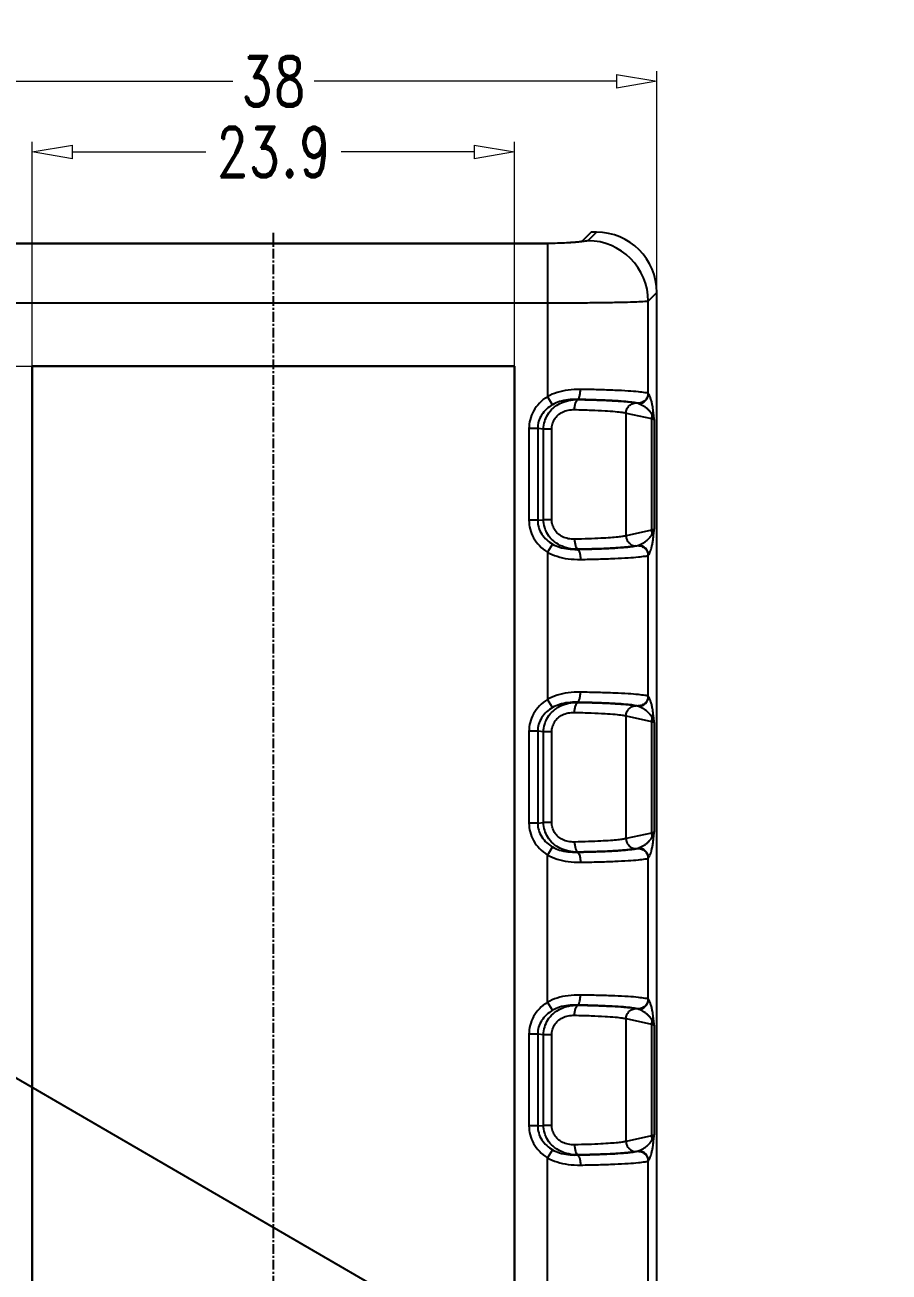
# Model space of a CAD drawing. Header units: inches. Extents: x 3700 to 4563, y 1353 to 2328.
# Drawn here: x 3867.6 to 3910.4, y 2200.6 to 2262.4 of the extents above; entities that cross this region are included whole.
import ezdxf

# ---------------------------------------------------------------- set-up
doc = ezdxf.new("R2010")
doc.units = ezdxf.units.IN
doc.header["$LTSCALE"] = 0.5
doc.linetypes.add('CENTER', pattern=[10.16, 6.35, -1.27, 1.27, -1.27])
doc.layers.add('06___PRT_ALL_SURFS', color=7, linetype='Continuous')
doc.layers.add('dim', color=82, linetype='Continuous', lineweight=9)
doc.styles.add('ROMAND', font='romand.shx', dxfattribs={"width": 0.75, "bigfont": 'gbcbig.shx'})
doc.dimstyles.new('YanXiu', dxfattribs={"dimtxt": 2.5, "dimasz": 2.2, "dimexe": 1, "dimexo": 0, "dimgap": 0.66, "dimtad": 0, "dimzin": 9, "dimdsep": 46, "dimtxsty": 'ROMAND', "dimblk": 'CLOSEDBLANK', "dimcen": 0, "dimclrd": 3, "dimclre": 3, "dimclrt": 7, "dimazin": 2, "dimtfac": 1, "dimtofl": 0, "dimtmove": 0, "dimatfit": 3, "dimldrblk": 'CLOSEDBLANK', "dimfxl": 1, "dimlwd": 5, "dimlwe": 5, "dimarcsym": 0})

# ---------------------------------------------------------------- blocks, each defined once
blk = doc.blocks.new('_ClosedBlank')
at = {"color": 0, "linetype": 'ByBlock', "lineweight": -2}
for p, q in [((-1, 0.167), (0, 0)), ((-1, 0.167), (-1, -0.167)), ((0, 0), (-1, -0.167))]:
    blk.add_line(p, q, dxfattribs=at)
blk = doc.blocks.new('*D104')
at = {"layer": 'Defpoints', "color": 0}
for p in [(3891.866, 2256.085), (3867.966, 2245.462), (3891.866, 2245.462)]:
    blk.add_point(p, dxfattribs=at)
at = {"layer": 'dim', "color": 3, "lineweight": 5}
for p, q in [((3867.966, 2245.462), (3867.966, 2256.585)), ((3869.966, 2256.085), (3876.559, 2256.085)), ((3889.866, 2256.085), (3883.272, 2256.085)), ((3891.866, 2245.462), (3891.866, 2256.585))]:
    blk.add_line(p, q, dxfattribs=at)
at = {"layer": 'dim', "color": 3, "lineweight": 5, "xscale": 2, "yscale": 2, "zscale": 2, "rotation": 180}
blk.add_blockref('_ClosedBlank', (3867.966, 2256.085), dxfattribs=at)
at = {"layer": 'dim', "color": 3, "lineweight": 5, "xscale": 2, "yscale": 2, "zscale": 2}
blk.add_blockref('_ClosedBlank', (3891.866, 2256.085), dxfattribs=at)
at = {"layer": 'dim', "color": 7, "insert": (3879.916, 2256.085), "char_height": 2.5, "attachment_point": 5, "style": 'ROMAND'}
blk.add_mtext('23.9', dxfattribs=at)
blk = doc.blocks.new('*D105')
at = {"layer": 'Defpoints', "color": 0}
for p in [(3867.966, 2245.462), (3855.462, 2144.762), (3867.966, 2144.762)]:
    blk.add_point(p, dxfattribs=at)
at = {"layer": 'dim', "color": 3, "lineweight": 5}
for p, q in [((3867.966, 2245.462), (3854.962, 2245.462)), ((3855.462, 2243.462), (3855.462, 2199.273)), ((3855.462, 2146.762), (3855.462, 2190.952)), ((3867.966, 2144.762), (3854.962, 2144.762))]:
    blk.add_line(p, q, dxfattribs=at)
at = {"layer": 'dim', "color": 3, "lineweight": 5, "xscale": 2, "yscale": 2, "zscale": 2}
for p, rotation in [((3855.462, 2245.462), 90), ((3855.462, 2144.762), 270)]:
    blk.add_blockref('_ClosedBlank', p, dxfattribs=dict(at, rotation=rotation))
at = {"layer": 'dim', "color": 7, "insert": (3855.462, 2195.112), "char_height": 2.5, "attachment_point": 5, "rotation": 90, "style": 'ROMAND'}
blk.add_mtext('100.7', dxfattribs=at)
blk = doc.blocks.new('*D107')
at = {"layer": 'Defpoints', "color": 0}
for p in [(3898.916, 2259.585), (3860.916, 2249.117), (3898.916, 2249.117)]:
    blk.add_point(p, dxfattribs=at)
at = {"layer": 'dim', "color": 3, "lineweight": 5}
for p, q in [((3860.916, 2249.117), (3860.916, 2260.085)), ((3898.916, 2249.117), (3898.916, 2260.085)), ((3862.916, 2259.585), (3877.898, 2259.585)), ((3896.916, 2259.585), (3881.933, 2259.585))]:
    blk.add_line(p, q, dxfattribs=at)
at = {"layer": 'dim', "color": 3, "lineweight": 5, "xscale": 2, "yscale": 2, "zscale": 2, "rotation": 180}
blk.add_blockref('_ClosedBlank', (3860.916, 2259.585), dxfattribs=at)
at = {"layer": 'dim', "color": 3, "lineweight": 5, "xscale": 2, "yscale": 2, "zscale": 2}
blk.add_blockref('_ClosedBlank', (3898.916, 2259.585), dxfattribs=at)
at = {"layer": 'dim', "color": 7, "insert": (3879.916, 2259.585), "char_height": 2.5, "attachment_point": 5, "style": 'ROMAND'}
blk.add_mtext('38', dxfattribs=at)

msp = doc.modelspace()

# ---------------------------------------------------------------- linework, layer by layer
msp.add_line((4195.443, 2019.846), (3731.985, 2288.585))
at = {"color": 1, "linetype": 'CENTER', "ltscale": 0.152}
msp.add_line((3879.916, 2138.112, 0), (3879.916, 2252.112, 0), dxfattribs=at)
at = {"color": 7, "linetype": 'Continuous'}
for p, q in [((3895.661, 2252.112, 0), (3895.211, 2251.662, 0)), ((3895.92, 2252.112, 0), (3895.497, 2251.69, 0)), ((3895.92, 2252.112, 0), (3895.661, 2252.112, 0)), ((3866.402, 2251.568, 0), (3893.429, 2251.568, 0)), ((3866.418, 2251.553, 0), (3893.413, 2251.553, 0)), ((3893.428, 2251.552, 0), (3893.429, 2251.568, 0)), ((3893.5, 2251.569, 0), (3893.516, 2251.569, 0)), ((3893.5, 2251.553, 0), (3893.5, 2243.967, 0)), ((3893.515, 2251.548, 0), (3893.516, 2251.569, 0)), ((3895.083, 2251.628, 0), (3895.092, 2251.647, 0)), ((3898.916, 2249.117, 0), (3898.493, 2248.694, 0)), ((3898.493, 2244.111, 0), (3898.493, 2248.694, 0)), ((3898.916, 2141.108, 0), (3898.916, 2249.117, 0)), ((3893.5, 2248.595, 0), (3866.331, 2248.595, 0)), ((3891.883, 2245.48, 0), (3867.948, 2245.48, 0)), ((3867.948, 2245.48, 0), (3867.966, 2245.462, 0)), ((3867.948, 2245.48, 0), (3867.948, 2144.745, 0)), ((3891.866, 2245.462, 0), (3867.966, 2245.462, 0)), ((3867.966, 2245.462, 0), (3867.966, 2144.762, 0)), ((3891.883, 2245.48, 0), (3891.866, 2245.462, 0)), ((3891.866, 2144.762, 0), (3891.866, 2245.462, 0)), ((3891.883, 2144.745, 0), (3891.883, 2245.48, 0)), ((3893.751, 2243.567, 0), (3893.5, 2243.967, 0)), ((3898.782, 2242.826, 0), (3898.782, 2237.399, 0)), ((3893.01, 2242.387, 0), (3892.577, 2242.387, 0)), ((3892.577, 2242.387, 0), (3892.577, 2237.838, 0)), ((3893.01, 2237.838, 0), (3892.577, 2237.838, 0)), ((3893.751, 2236.658, 0), (3893.5, 2236.258, 0)), ((3893.5, 2236.258, 0), (3893.5, 2228.967, 0)), ((3898.493, 2229.111, 0), (3898.493, 2236.113, 0)), ((3893.751, 2228.567, 0), (3893.5, 2228.967, 0)), ((3898.782, 2227.826, 0), (3898.782, 2222.399, 0)), ((3893.01, 2227.387, 0), (3892.577, 2227.387, 0)), ((3892.577, 2227.387, 0), (3892.577, 2222.838, 0)), ((3893.01, 2222.838, 0), (3892.577, 2222.838, 0)), ((3893.751, 2221.658, 0), (3893.5, 2221.258, 0)), ((3893.5, 2213.967, 0), (3893.5, 2221.258, 0)), ((3898.493, 2214.111, 0), (3898.493, 2221.113, 0)), ((3893.751, 2213.567, 0), (3893.5, 2213.967, 0)), ((3893.01, 2212.387, 0), (3892.577, 2212.387, 0)), ((3892.577, 2212.387, 0), (3892.577, 2207.838, 0)), ((3898.782, 2212.826, 0), (3898.782, 2207.399, 0)), ((3893.01, 2207.838, 0), (3892.577, 2207.838, 0)), ((3893.751, 2206.658, 0), (3893.5, 2206.258, 0)), ((3893.5, 2198.967, 0), (3893.5, 2206.258, 0)), ((3898.493, 2199.111, 0), (3898.493, 2206.113, 0))]:
    msp.add_line(p, q, dxfattribs=at)
for centre, radius, start, end in [((3893.413, 2262.339, 0), 10.786, 270.00205, 270.46291), ((3893.428, 2262.358, 0), 10.789, 270.00197, 270.23044), ((3893.429, 2262.297, 0), 10.728, 270.2299, 270.37897), ((3894.625, 2255.329, 0), 3.712, 276.96344, 277.22991), ((3895.487, 2248.684, 0), 3.006, 0.18808, 89.81192), ((3897.992, 2244.114, 0), 0.501, 273.6672, 359.99519), ((3890.204, 2242.187, 0), 8.601, 7.0183, 8.90622), ((3897.992, 2236.111, 0), 0.501, 0.25102, 86.33019), ((3897.992, 2229.114, 0), 0.501, 273.6672, 359.99519), ((3890.204, 2227.187, 0), 8.601, 7.0183, 8.90622), ((3897.992, 2221.111, 0), 0.501, 0.25102, 86.33019), ((3897.992, 2214.114, 0), 0.501, 273.6672, 359.99519), ((3890.204, 2212.187, 0), 8.601, 7.0183, 8.90622), ((3897.992, 2206.111, 0), 0.501, 0.25102, 86.33019)]:
    msp.add_arc(centre, radius, start, end, dxfattribs=at)
msp.add_ellipse((3895.911, 2249.108, 0), major_axis=(2.127, 2.127), ratio=0.997265, start_param=-0.784029, end_param=0.784029, dxfattribs=at)
for points, start_tangent, end_tangent in [([(3895.077, 2251.631, 0), (3894.821, 2251.606, 0), (3894.443, 2251.581, 0), (3893.984, 2251.562, 0), (3893.5, 2251.553, 0)], (-0.992047, -0.125869), (-0.999967, -0.008109)), ([(3893.516, 2251.569, 0), (3894, 2251.578, 0), (3894.459, 2251.597, 0), (3894.837, 2251.621, 0), (3894.902, 2251.627, 0)], (0.999967, 0.008109), (0.996223, 0.086833)), ([(3894.902, 2251.627, 0), (3895.075, 2251.645, 0)], (0.996223, 0.086833), (0.992621, 0.121254)), ([(3895.497, 2251.69, 0), (3895.435, 2251.669, 0), (3895.293, 2251.649, 0), (3895.077, 2251.631, 0)], (-0.708468, -0.705743), (-0.99775, -0.067045)), ([(3895.211, 2251.662, 0), (3895.197, 2251.655, 0), (3895.17, 2251.647, 0), (3895.13, 2251.639, 0), (3895.077, 2251.631, 0)], (-0.707107, -0.707107), (-0.992047, -0.12587)), ([(3895.092, 2251.647, 0), (3895.146, 2251.655, 0), (3895.186, 2251.663, 0), (3895.198, 2251.666, 0)], (0.992047, 0.12587), (0.962217, 0.272284)), ([(3898.493, 2248.694, 0), (3898.32, 2248.672, 0), (3897.92, 2248.651, 0), (3897.314, 2248.632, 0), (3896.529, 2248.616, 0), (3895.601, 2248.604, 0), (3894.576, 2248.597, 0), (3893.5, 2248.595, 0)], (-0.928745, -0.37072), (-1, -0.000012)), ([(3893.5, 2243.967, 0), (3893.098, 2243.641, 0), (3892.806, 2243.252, 0), (3892.633, 2242.824, 0), (3892.577, 2242.387, 0)], (-0.846863, -0.531811), (0.000053, -1)), ([(3895.131, 2244.324, 0), (3894.52, 2244.291, 0), (3893.969, 2244.17, 0), (3893.5, 2243.966, 0)], (-0.999867, 0.016279), (-0.870574, -0.492038)), ([(3894.968, 2243.825, 0), (3895.029, 2243.87, 0), (3895.081, 2243.979, 0), (3895.116, 2244.138, 0), (3895.131, 2244.324, 0)], (0.988715, 0.149812), (0.016194, 0.999869)), ([(3898.493, 2244.113, 0), (3898.344, 2244.159, 0), (3898.007, 2244.203, 0), (3897.495, 2244.243, 0), (3896.826, 2244.277, 0), (3896.028, 2244.305, 0), (3895.131, 2244.324, 0)], (-0.743425, 0.668819), (-0.999868, 0.016277)), ([(3898.493, 2244.113, 0), (3898.446, 2243.931, 0), (3898.327, 2243.776, 0), (3898.15, 2243.673, 0), (3897.942, 2243.64, 0)], (-0.040488, -0.99918), (-0.99976, 0.021919)), ([(3898.66, 2243.709, 0), (3898.609, 2243.884, 0), (3898.553, 2244.015, 0), (3898.493, 2244.111, 0)], (-0.240055, 0.970759), (-0.622849, 0.782342)), ([(3898.7, 2243.518, 0), (3898.681, 2243.618, 0), (3898.66, 2243.709, 0)], (-0.180775, 0.983524), (-0.235655, 0.971837)), ([(3898.689, 2243.064, 0), (3898.716, 2243.122, 0), (3898.733, 2243.183, 0), (3898.739, 2243.227, 0)], (0.476978, 0.878915), (0.093017, 0.995664)), ([(3898.782, 2242.826, 0), (3898.768, 2242.971, 0), (3898.754, 2243.113, 0), (3898.74, 2243.237, 0)], (-0.097081, 0.995276), (-0.103845, 0.994594)), ([(3898.652, 2242.877, 0), (3898.698, 2242.865, 0), (3898.735, 2242.853, 0), (3898.764, 2242.839, 0), (3898.782, 2242.826, 0)], (0.972064, -0.234715), (0.672678, -0.739935)), ([(3898.782, 2242.826, 0), (3898.777, 2242.85, 0), (3898.77, 2242.878, 0), (3898.76, 2242.909, 0), (3898.748, 2242.943, 0), (3898.733, 2242.98, 0), (3898.713, 2243.021, 0), (3898.69, 2243.064, 0)], (-0.192149, 0.981366), (-0.509236, 0.860627)), ([(3892.577, 2237.838, 0), (3892.633, 2237.401, 0), (3892.806, 2236.974, 0), (3893.097, 2236.584, 0), (3893.5, 2236.258, 0)], (-0.000015, -1), (0.846857, -0.531821)), ([(3898.493, 2236.113, 0), (3898.545, 2236.193, 0), (3898.592, 2236.296, 0), (3898.635, 2236.421, 0), (3898.674, 2236.57, 0), (3898.709, 2236.75, 0), (3898.74, 2236.975, 0)], (0.626121, 0.779726), (0.114868, 0.993381)), ([(3898.782, 2237.399, 0), (3898.764, 2237.386, 0), (3898.736, 2237.373, 0), (3898.699, 2237.36, 0), (3898.652, 2237.347, 0)], (-0.672671, -0.739942), (-0.972064, -0.234715)), ([(3898.69, 2237.161, 0), (3898.713, 2237.204, 0), (3898.733, 2237.245, 0), (3898.748, 2237.282, 0), (3898.76, 2237.316, 0), (3898.77, 2237.347, 0), (3898.777, 2237.375, 0), (3898.782, 2237.399, 0)], (0.509234, 0.860628), (0.192177, 0.98136)), ([(3898.69, 2237.161, 0), (3898.716, 2237.101, 0), (3898.733, 2237.039, 0), (3898.74, 2236.975, 0)], (0.473729, -0.880671), (0.026224, -0.999656)), ([(3898.74, 2236.975, 0), (3898.754, 2237.112, 0), (3898.768, 2237.254, 0), (3898.782, 2237.399, 0)], (0.103844, 0.994594), (0.097102, 0.995274)), ([(3894.968, 2236.4, 0), (3895.029, 2236.355, 0), (3895.081, 2236.245, 0), (3895.116, 2236.086, 0), (3895.131, 2235.901, 0)], (0.988656, -0.150199), (0.016157, -0.999869)), ([(3897.942, 2236.585, 0), (3898.15, 2236.552, 0), (3898.327, 2236.449, 0), (3898.446, 2236.294, 0), (3898.493, 2236.111, 0)], (0.999759, 0.021971), (0.036071, -0.999349)), ([(3893.5, 2236.258, 0), (3893.969, 2236.055, 0), (3894.52, 2235.934, 0), (3895.131, 2235.901, 0)], (0.870576, -0.492033), (0.999868, 0.01627)), ([(3895.131, 2235.901, 0), (3896.028, 2235.92, 0), (3896.826, 2235.948, 0), (3897.495, 2235.982, 0), (3898.007, 2236.022, 0), (3898.344, 2236.065, 0), (3898.493, 2236.111, 0)], (0.999868, 0.016275), (0.743444, 0.668798)), ([(3893.5, 2228.967, 0), (3893.098, 2228.641, 0), (3892.806, 2228.252, 0), (3892.633, 2227.824, 0), (3892.577, 2227.387, 0)], (-0.846863, -0.531811), (0.000053, -1)), ([(3895.131, 2229.324, 0), (3894.52, 2229.291, 0), (3893.969, 2229.17, 0), (3893.5, 2228.966, 0)], (-0.999867, 0.016279), (-0.870574, -0.492038)), ([(3894.968, 2228.825, 0), (3895.029, 2228.87, 0), (3895.081, 2228.979, 0), (3895.116, 2229.138, 0), (3895.131, 2229.324, 0)], (0.988715, 0.149812), (0.016194, 0.999869)), ([(3898.493, 2229.113, 0), (3898.344, 2229.159, 0), (3898.007, 2229.203, 0), (3897.495, 2229.243, 0), (3896.826, 2229.277, 0), (3896.028, 2229.305, 0), (3895.131, 2229.324, 0)], (-0.743425, 0.668819), (-0.999868, 0.016277)), ([(3898.493, 2229.113, 0), (3898.446, 2228.931, 0), (3898.327, 2228.776, 0), (3898.15, 2228.673, 0), (3897.942, 2228.64, 0)], (-0.040488, -0.99918), (-0.99976, 0.021919)), ([(3898.66, 2228.709, 0), (3898.609, 2228.884, 0), (3898.553, 2229.015, 0), (3898.493, 2229.111, 0)], (-0.240055, 0.970759), (-0.622849, 0.782342)), ([(3898.7, 2228.518, 0), (3898.681, 2228.618, 0), (3898.66, 2228.709, 0)], (-0.180775, 0.983524), (-0.235655, 0.971837)), ([(3898.652, 2227.877, 0), (3898.698, 2227.865, 0), (3898.735, 2227.853, 0), (3898.764, 2227.839, 0), (3898.782, 2227.826, 0)], (0.972064, -0.234715), (0.672678, -0.739935)), ([(3898.689, 2228.064, 0), (3898.716, 2228.122, 0), (3898.733, 2228.183, 0), (3898.739, 2228.227, 0)], (0.476978, 0.878915), (0.093017, 0.995664)), ([(3898.782, 2227.826, 0), (3898.777, 2227.85, 0), (3898.77, 2227.878, 0), (3898.76, 2227.909, 0), (3898.748, 2227.943, 0), (3898.733, 2227.98, 0), (3898.713, 2228.021, 0), (3898.69, 2228.064, 0)], (-0.192149, 0.981366), (-0.509236, 0.860627)), ([(3898.782, 2227.826, 0), (3898.768, 2227.971, 0), (3898.754, 2228.113, 0), (3898.74, 2228.237, 0)], (-0.097081, 0.995276), (-0.103845, 0.994594)), ([(3892.577, 2222.838, 0), (3892.633, 2222.401, 0), (3892.806, 2221.974, 0), (3893.097, 2221.584, 0), (3893.5, 2221.258, 0)], (-0.000015, -1), (0.846857, -0.531821)), ([(3898.782, 2222.399, 0), (3898.764, 2222.386, 0), (3898.736, 2222.373, 0), (3898.699, 2222.36, 0), (3898.652, 2222.347, 0)], (-0.672671, -0.739942), (-0.972064, -0.234715)), ([(3898.69, 2222.161, 0), (3898.713, 2222.204, 0), (3898.733, 2222.245, 0), (3898.748, 2222.282, 0), (3898.76, 2222.316, 0), (3898.77, 2222.347, 0), (3898.777, 2222.375, 0), (3898.782, 2222.399, 0)], (0.509234, 0.860628), (0.192177, 0.98136)), ([(3898.69, 2222.161, 0), (3898.716, 2222.101, 0), (3898.733, 2222.039, 0), (3898.74, 2221.975, 0)], (0.473729, -0.880671), (0.026224, -0.999656)), ([(3898.74, 2221.975, 0), (3898.754, 2222.112, 0), (3898.768, 2222.254, 0), (3898.782, 2222.399, 0)], (0.103844, 0.994594), (0.097102, 0.995274)), ([(3897.942, 2221.585, 0), (3898.15, 2221.552, 0), (3898.327, 2221.449, 0), (3898.446, 2221.294, 0), (3898.493, 2221.111, 0)], (0.999759, 0.021971), (0.036071, -0.999349)), ([(3898.493, 2221.113, 0), (3898.545, 2221.193, 0), (3898.592, 2221.296, 0), (3898.635, 2221.421, 0), (3898.674, 2221.57, 0), (3898.709, 2221.75, 0), (3898.74, 2221.975, 0)], (0.626121, 0.779726), (0.114868, 0.993381)), ([(3893.5, 2221.258, 0), (3893.969, 2221.055, 0), (3894.52, 2220.934, 0), (3895.131, 2220.901, 0)], (0.870576, -0.492033), (0.999868, 0.01627)), ([(3894.968, 2221.4, 0), (3895.029, 2221.355, 0), (3895.081, 2221.245, 0), (3895.116, 2221.086, 0), (3895.131, 2220.901, 0)], (0.988656, -0.150199), (0.016157, -0.999869)), ([(3895.131, 2220.901, 0), (3896.028, 2220.92, 0), (3896.826, 2220.948, 0), (3897.495, 2220.982, 0), (3898.007, 2221.022, 0), (3898.344, 2221.065, 0), (3898.493, 2221.111, 0)], (0.999868, 0.016275), (0.743444, 0.668798)), ([(3895.131, 2214.324, 0), (3894.52, 2214.291, 0), (3893.969, 2214.17, 0), (3893.5, 2213.966, 0)], (-0.999867, 0.016279), (-0.870574, -0.492038)), ([(3894.968, 2213.825, 0), (3895.029, 2213.87, 0), (3895.081, 2213.979, 0), (3895.116, 2214.138, 0), (3895.131, 2214.324, 0)], (0.988715, 0.149812), (0.016194, 0.999869)), ([(3898.493, 2214.113, 0), (3898.344, 2214.159, 0), (3898.007, 2214.203, 0), (3897.495, 2214.243, 0), (3896.826, 2214.277, 0), (3896.028, 2214.305, 0), (3895.131, 2214.324, 0)], (-0.743425, 0.668819), (-0.999868, 0.016277)), ([(3898.493, 2214.113, 0), (3898.446, 2213.931, 0), (3898.327, 2213.776, 0), (3898.15, 2213.673, 0), (3897.942, 2213.64, 0)], (-0.040488, -0.99918), (-0.99976, 0.021919)), ([(3898.66, 2213.709, 0), (3898.609, 2213.884, 0), (3898.553, 2214.015, 0), (3898.493, 2214.111, 0)], (-0.240055, 0.970759), (-0.622849, 0.782342)), ([(3893.5, 2213.967, 0), (3893.098, 2213.641, 0), (3892.806, 2213.252, 0), (3892.633, 2212.824, 0), (3892.577, 2212.387, 0)], (-0.846863, -0.531811), (0.000053, -1)), ([(3898.7, 2213.518, 0), (3898.681, 2213.618, 0), (3898.66, 2213.709, 0)], (-0.180775, 0.983524), (-0.235655, 0.971837)), ([(3898.652, 2212.877, 0), (3898.698, 2212.865, 0), (3898.735, 2212.853, 0), (3898.764, 2212.839, 0), (3898.782, 2212.826, 0)], (0.972064, -0.234715), (0.672678, -0.739935)), ([(3898.689, 2213.064, 0), (3898.716, 2213.122, 0), (3898.733, 2213.183, 0), (3898.739, 2213.227, 0)], (0.476978, 0.878915), (0.093017, 0.995664)), ([(3898.782, 2212.826, 0), (3898.777, 2212.85, 0), (3898.77, 2212.878, 0), (3898.76, 2212.909, 0), (3898.748, 2212.943, 0), (3898.733, 2212.98, 0), (3898.713, 2213.021, 0), (3898.69, 2213.064, 0)], (-0.192149, 0.981366), (-0.509236, 0.860627)), ([(3898.782, 2212.826, 0), (3898.768, 2212.971, 0), (3898.754, 2213.113, 0), (3898.74, 2213.237, 0)], (-0.097081, 0.995276), (-0.103845, 0.994594)), ([(3892.577, 2207.838, 0), (3892.633, 2207.401, 0), (3892.806, 2206.974, 0), (3893.097, 2206.584, 0), (3893.5, 2206.258, 0)], (-0.000015, -1), (0.846857, -0.531821)), ([(3898.782, 2207.399, 0), (3898.764, 2207.386, 0), (3898.736, 2207.373, 0), (3898.699, 2207.36, 0), (3898.652, 2207.347, 0)], (-0.672671, -0.739942), (-0.972064, -0.234715)), ([(3898.69, 2207.161, 0), (3898.713, 2207.204, 0), (3898.733, 2207.245, 0), (3898.748, 2207.282, 0), (3898.76, 2207.316, 0), (3898.77, 2207.347, 0), (3898.777, 2207.375, 0), (3898.782, 2207.399, 0)], (0.509234, 0.860628), (0.192177, 0.98136)), ([(3898.74, 2206.975, 0), (3898.754, 2207.112, 0), (3898.768, 2207.254, 0), (3898.782, 2207.399, 0)], (0.103844, 0.994594), (0.097102, 0.995274)), ([(3898.493, 2206.113, 0), (3898.545, 2206.193, 0), (3898.592, 2206.296, 0), (3898.635, 2206.421, 0), (3898.674, 2206.57, 0), (3898.709, 2206.75, 0), (3898.74, 2206.975, 0)], (0.626121, 0.779726), (0.114868, 0.993381)), ([(3898.69, 2207.161, 0), (3898.716, 2207.101, 0), (3898.733, 2207.039, 0), (3898.74, 2206.975, 0)], (0.473729, -0.880671), (0.026224, -0.999656)), ([(3893.5, 2206.258, 0), (3893.969, 2206.055, 0), (3894.52, 2205.934, 0), (3895.131, 2205.901, 0)], (0.870576, -0.492033), (0.999868, 0.01627)), ([(3894.968, 2206.4, 0), (3895.029, 2206.355, 0), (3895.081, 2206.245, 0), (3895.116, 2206.086, 0), (3895.131, 2205.901, 0)], (0.988656, -0.150199), (0.016157, -0.999869)), ([(3895.131, 2205.901, 0), (3896.028, 2205.92, 0), (3896.826, 2205.948, 0), (3897.495, 2205.982, 0), (3898.007, 2206.022, 0), (3898.344, 2206.065, 0), (3898.493, 2206.111, 0)], (0.999868, 0.016275), (0.743444, 0.668798)), ([(3897.942, 2206.585, 0), (3898.15, 2206.552, 0), (3898.327, 2206.449, 0), (3898.446, 2206.294, 0), (3898.493, 2206.111, 0)], (0.999759, 0.021971), (0.036071, -0.999349))]:
    msp.add_spline(points, degree=3, dxfattribs=dict(at, start_tangent=start_tangent, end_tangent=end_tangent))
at = {"layer": '06___PRT_ALL_SURFS', "color": 7, "linetype": 'Continuous'}
for p, q in [((3895.006, 2243.821, 0), (3894.968, 2243.825, 0)), ((3897.391, 2243.154, 0), (3898.652, 2242.877, 0)), ((3897.391, 2237.07, 0), (3897.391, 2243.154, 0)), ((3898.652, 2242.877, 0), (3898.652, 2237.347, 0)), ((3893.302, 2242.36, 0), (3893.01, 2242.387, 0)), ((3893.01, 2242.387, 0), (3893.01, 2237.838, 0)), ((3893.709, 2242.36, 0), (3893.302, 2242.36, 0)), ((3893.302, 2237.865, 0), (3893.302, 2242.36, 0)), ((3893.709, 2237.865, 0), (3893.709, 2242.36, 0)), ((3893.01, 2237.838, 0), (3893.302, 2237.865, 0)), ((3893.709, 2237.865, 0), (3893.302, 2237.865, 0)), ((3898.652, 2237.347, 0), (3897.391, 2237.07, 0)), ((3894.968, 2236.4, 0), (3895.006, 2236.404, 0)), ((3895.006, 2228.821, 0), (3894.968, 2228.825, 0)), ((3897.391, 2228.154, 0), (3898.652, 2227.877, 0)), ((3897.391, 2222.07, 0), (3897.391, 2228.154, 0)), ((3898.652, 2227.877, 0), (3898.652, 2222.347, 0)), ((3893.302, 2227.36, 0), (3893.01, 2227.387, 0)), ((3893.01, 2227.387, 0), (3893.01, 2222.838, 0)), ((3893.709, 2227.36, 0), (3893.302, 2227.36, 0)), ((3893.302, 2222.865, 0), (3893.302, 2227.36, 0)), ((3893.709, 2222.865, 0), (3893.709, 2227.36, 0)), ((3893.01, 2222.838, 0), (3893.302, 2222.865, 0)), ((3893.709, 2222.865, 0), (3893.302, 2222.865, 0)), ((3898.652, 2222.347, 0), (3897.391, 2222.07, 0)), ((3894.968, 2221.4, 0), (3895.006, 2221.404, 0)), ((3895.006, 2213.821, 0), (3894.968, 2213.825, 0)), ((3897.391, 2213.154, 0), (3898.652, 2212.877, 0)), ((3897.391, 2207.07, 0), (3897.391, 2213.154, 0)), ((3898.652, 2212.877, 0), (3898.652, 2207.347, 0)), ((3893.302, 2212.36, 0), (3893.01, 2212.387, 0)), ((3893.01, 2212.387, 0), (3893.01, 2207.838, 0)), ((3893.709, 2212.36, 0), (3893.302, 2212.36, 0)), ((3893.302, 2207.865, 0), (3893.302, 2212.36, 0)), ((3893.709, 2207.865, 0), (3893.709, 2212.36, 0)), ((3893.01, 2207.838, 0), (3893.302, 2207.865, 0)), ((3893.709, 2207.865, 0), (3893.302, 2207.865, 0)), ((3898.652, 2207.347, 0), (3897.391, 2207.07, 0)), ((3894.968, 2206.4, 0), (3895.006, 2206.404, 0))]:
    msp.add_line(p, q, dxfattribs=at)
for centre, start, end in [((3899.167, 2242.871, 0), 158.04883, 179.3142), ((3899.167, 2237.354, 0), 180.6858, 201.95117), ((3899.167, 2227.871, 0), 158.04883, 179.3142), ((3899.167, 2222.354, 0), 180.6858, 201.95117), ((3899.167, 2212.871, 0), 158.04883, 179.3142), ((3899.167, 2207.354, 0), 180.6858, 201.95117)]:
    msp.add_arc(centre, 0.514, start, end, dxfattribs=at)
for points, start_tangent, end_tangent in [([(3893.302, 2242.36, 0), (3893.357, 2242.737, 0), (3893.515, 2243.088, 0), (3893.77, 2243.39, 0), (3894.116, 2243.626, 0), (3894.545, 2243.776, 0), (3895.006, 2243.821, 0)], (0.007218, 0.999974), (0.999973, -0.007385)), ([(3894.968, 2243.825, 0), (3894.508, 2243.805, 0), (3894.097, 2243.718, 0), (3893.751, 2243.567, 0)], (-0.999646, 0.026609), (-0.866684, -0.498857)), ([(3894.838, 2243.322, 0), (3894.854, 2243.508, 0), (3894.89, 2243.667, 0), (3894.944, 2243.776, 0), (3895.006, 2243.821, 0)], (0.016527, 0.999863), (0.9894, 0.145217)), ([(3897.883, 2243.654, 0), (3897.601, 2243.699, 0), (3897.147, 2243.74, 0), (3896.545, 2243.775, 0), (3895.812, 2243.804, 0), (3894.968, 2243.825, 0)], (-0.974332, 0.225116), (-0.999836, 0.018084)), ([(3895.006, 2243.821, 0), (3895.936, 2243.797, 0), (3896.707, 2243.764, 0), (3897.277, 2243.727, 0), (3897.657, 2243.689, 0), (3897.883, 2243.654, 0)], (0.999827, -0.018586), (0.976754, -0.214361)), ([(3893.751, 2243.567, 0), (3893.447, 2243.345, 0), (3893.204, 2243.055, 0), (3893.057, 2242.729, 0), (3893.01, 2242.387, 0)], (-0.866638, -0.498938), (0.00759, -0.999971)), ([(3893.709, 2242.36, 0), (3893.743, 2242.611, 0), (3893.845, 2242.844, 0), (3894.011, 2243.044, 0), (3894.239, 2243.199, 0), (3894.526, 2243.296, 0), (3894.838, 2243.322, 0)], (-0.000328, 1), (0.99978, -0.020986)), ([(3894.838, 2243.322, 0), (3895.667, 2243.298, 0), (3896.351, 2243.265, 0), (3896.857, 2243.228, 0), (3897.195, 2243.19, 0), (3897.391, 2243.154, 0)], (0.999781, -0.020925), (0.970837, -0.239741)), ([(3897.391, 2243.154, 0), (3897.429, 2243.344, 0), (3897.535, 2243.505, 0), (3897.692, 2243.614, 0), (3897.883, 2243.654, 0)], (0.011837, 0.99993), (1, 0.000295)), ([(3897.942, 2243.64, 0), (3897.913, 2243.647, 0), (3897.883, 2243.654, 0)], (-0.967394, 0.253275), (-0.975597, 0.219571)), ([(3898.024, 2243.614, 0), (3897.986, 2243.627, 0), (3897.942, 2243.64, 0)], (-0.926777, 0.375612), (-0.967402, 0.253247)), ([(3898.69, 2243.064, 0), (3898.605, 2243.193, 0), (3898.508, 2243.301, 0), (3898.402, 2243.394, 0), (3898.286, 2243.477, 0), (3898.161, 2243.55, 0), (3898.024, 2243.614, 0)], (-0.449561, 0.893249), (-0.926827, 0.37549)), ([(3893.01, 2237.838, 0), (3893.059, 2237.491, 0), (3893.211, 2237.158, 0), (3893.457, 2236.87, 0), (3893.751, 2236.658, 0)], (-0.007576, -0.999971), (0.866634, -0.498944)), ([(3895.006, 2236.404, 0), (3894.546, 2236.449, 0), (3894.116, 2236.599, 0), (3893.77, 2236.834, 0), (3893.515, 2237.137, 0), (3893.358, 2237.487, 0), (3893.302, 2237.865, 0)], (-0.999973, -0.007389), (-0.007218, 0.999974)), ([(3894.838, 2236.903, 0), (3894.527, 2236.929, 0), (3894.239, 2237.026, 0), (3894.011, 2237.18, 0), (3893.845, 2237.381, 0), (3893.743, 2237.614, 0), (3893.709, 2237.865, 0)], (-0.99978, -0.020982), (0.000328, 1)), ([(3897.391, 2237.07, 0), (3897.236, 2237.041, 0), (3896.985, 2237.009, 0), (3896.623, 2236.978, 0), (3896.138, 2236.948, 0), (3895.532, 2236.922, 0), (3894.838, 2236.903, 0)], (-0.970837, -0.239741), (-0.999781, -0.02093)), ([(3897.391, 2237.07, 0), (3897.429, 2236.881, 0), (3897.535, 2236.719, 0), (3897.692, 2236.611, 0), (3897.888, 2236.571, 0)], (0.011837, -0.99993), (0.999929, 0.011903)), ([(3898.024, 2236.611, 0), (3898.161, 2236.675, 0), (3898.286, 2236.748, 0), (3898.402, 2236.831, 0), (3898.508, 2236.924, 0), (3898.605, 2237.031, 0), (3898.69, 2237.161, 0)], (0.926827, 0.375489), (0.449629, 0.893215)), ([(3893.751, 2236.658, 0), (3894.096, 2236.507, 0), (3894.508, 2236.42, 0), (3894.968, 2236.4, 0)], (0.866686, -0.498854), (0.999646, 0.026605)), ([(3894.838, 2236.903, 0), (3894.854, 2236.717, 0), (3894.89, 2236.558, 0), (3894.944, 2236.448, 0), (3895.006, 2236.404, 0)], (0.016526, -0.999863), (0.989351, -0.145553)), ([(3894.968, 2236.4, 0), (3895.799, 2236.42, 0), (3896.531, 2236.449, 0), (3897.14, 2236.484, 0), (3897.598, 2236.526, 0), (3897.883, 2236.571, 0)], (0.999837, 0.018082), (0.974323, 0.225155)), ([(3897.883, 2236.571, 0), (3897.703, 2236.542, 0), (3897.421, 2236.51, 0), (3897.013, 2236.478, 0), (3896.466, 2236.448, 0), (3895.783, 2236.423, 0), (3895.006, 2236.404, 0)], (-0.976754, -0.214362), (-0.999827, -0.018597)), ([(3897.888, 2236.571, 0), (3897.903, 2236.576, 0), (3897.923, 2236.581, 0), (3897.942, 2236.585, 0)], (0.976745, 0.214405), (0.976749, 0.214384)), ([(3897.942, 2236.585, 0), (3897.985, 2236.598, 0), (3898.024, 2236.611, 0)], (0.967392, 0.253286), (0.926771, 0.375626)), ([(3893.751, 2228.567, 0), (3893.447, 2228.345, 0), (3893.204, 2228.055, 0), (3893.057, 2227.729, 0), (3893.01, 2227.387, 0)], (-0.866638, -0.498938), (0.00759, -0.999971)), ([(3893.302, 2227.36, 0), (3893.357, 2227.737, 0), (3893.515, 2228.088, 0), (3893.77, 2228.39, 0), (3894.116, 2228.626, 0), (3894.545, 2228.776, 0), (3895.006, 2228.821, 0)], (0.007218, 0.999974), (0.999973, -0.007385)), ([(3893.709, 2227.36, 0), (3893.743, 2227.611, 0), (3893.845, 2227.844, 0), (3894.011, 2228.044, 0), (3894.239, 2228.199, 0), (3894.526, 2228.296, 0), (3894.838, 2228.322, 0)], (-0.000328, 1), (0.99978, -0.020986)), ([(3894.968, 2228.825, 0), (3894.508, 2228.805, 0), (3894.097, 2228.718, 0), (3893.751, 2228.567, 0)], (-0.999646, 0.026609), (-0.866684, -0.498857)), ([(3894.838, 2228.322, 0), (3894.854, 2228.508, 0), (3894.89, 2228.667, 0), (3894.944, 2228.776, 0), (3895.006, 2228.821, 0)], (0.016527, 0.999863), (0.9894, 0.145217)), ([(3894.838, 2228.322, 0), (3895.667, 2228.298, 0), (3896.351, 2228.265, 0), (3896.857, 2228.228, 0), (3897.195, 2228.19, 0), (3897.391, 2228.154, 0)], (0.999781, -0.020925), (0.970837, -0.239741)), ([(3897.883, 2228.654, 0), (3897.601, 2228.699, 0), (3897.147, 2228.74, 0), (3896.545, 2228.775, 0), (3895.812, 2228.804, 0), (3894.968, 2228.825, 0)], (-0.974332, 0.225116), (-0.999836, 0.018084)), ([(3895.006, 2228.821, 0), (3895.936, 2228.797, 0), (3896.707, 2228.764, 0), (3897.277, 2228.727, 0), (3897.657, 2228.689, 0), (3897.883, 2228.654, 0)], (0.999827, -0.018586), (0.976754, -0.214361)), ([(3897.391, 2228.154, 0), (3897.429, 2228.344, 0), (3897.535, 2228.505, 0), (3897.692, 2228.614, 0), (3897.883, 2228.654, 0)], (0.011837, 0.99993), (1, 0.000295)), ([(3897.942, 2228.64, 0), (3897.913, 2228.647, 0), (3897.883, 2228.654, 0)], (-0.967394, 0.253275), (-0.975597, 0.219571)), ([(3898.024, 2228.614, 0), (3897.986, 2228.627, 0), (3897.942, 2228.64, 0)], (-0.926777, 0.375612), (-0.967402, 0.253247)), ([(3898.69, 2228.064, 0), (3898.605, 2228.193, 0), (3898.508, 2228.301, 0), (3898.402, 2228.394, 0), (3898.286, 2228.477, 0), (3898.161, 2228.55, 0), (3898.024, 2228.614, 0)], (-0.449561, 0.893249), (-0.926827, 0.37549)), ([(3893.01, 2222.838, 0), (3893.059, 2222.491, 0), (3893.211, 2222.158, 0), (3893.457, 2221.87, 0), (3893.751, 2221.658, 0)], (-0.007576, -0.999971), (0.866634, -0.498944)), ([(3895.006, 2221.404, 0), (3894.546, 2221.449, 0), (3894.116, 2221.599, 0), (3893.77, 2221.834, 0), (3893.515, 2222.137, 0), (3893.358, 2222.487, 0), (3893.302, 2222.865, 0)], (-0.999973, -0.007389), (-0.007218, 0.999974)), ([(3894.838, 2221.903, 0), (3894.527, 2221.929, 0), (3894.239, 2222.026, 0), (3894.011, 2222.18, 0), (3893.845, 2222.381, 0), (3893.743, 2222.614, 0), (3893.709, 2222.865, 0)], (-0.99978, -0.020982), (0.000328, 1)), ([(3898.024, 2221.611, 0), (3898.161, 2221.675, 0), (3898.286, 2221.748, 0), (3898.402, 2221.831, 0), (3898.508, 2221.924, 0), (3898.605, 2222.031, 0), (3898.69, 2222.161, 0)], (0.926827, 0.375489), (0.449629, 0.893215)), ([(3893.751, 2221.658, 0), (3894.096, 2221.507, 0), (3894.508, 2221.42, 0), (3894.968, 2221.4, 0)], (0.866686, -0.498854), (0.999646, 0.026605)), ([(3897.391, 2222.07, 0), (3897.236, 2222.041, 0), (3896.985, 2222.009, 0), (3896.623, 2221.978, 0), (3896.138, 2221.948, 0), (3895.532, 2221.922, 0), (3894.838, 2221.903, 0)], (-0.970837, -0.239741), (-0.999781, -0.02093)), ([(3894.838, 2221.903, 0), (3894.854, 2221.717, 0), (3894.89, 2221.558, 0), (3894.944, 2221.448, 0), (3895.006, 2221.404, 0)], (0.016526, -0.999863), (0.989351, -0.145553)), ([(3894.968, 2221.4, 0), (3895.799, 2221.42, 0), (3896.531, 2221.449, 0), (3897.14, 2221.484, 0), (3897.598, 2221.526, 0), (3897.883, 2221.571, 0)], (0.999837, 0.018082), (0.974323, 0.225155)), ([(3897.883, 2221.571, 0), (3897.703, 2221.542, 0), (3897.421, 2221.51, 0), (3897.013, 2221.478, 0), (3896.466, 2221.448, 0), (3895.783, 2221.423, 0), (3895.006, 2221.404, 0)], (-0.976754, -0.214362), (-0.999827, -0.018597)), ([(3897.391, 2222.07, 0), (3897.429, 2221.881, 0), (3897.535, 2221.719, 0), (3897.692, 2221.611, 0), (3897.888, 2221.571, 0)], (0.011837, -0.99993), (0.999929, 0.011903)), ([(3897.888, 2221.571, 0), (3897.903, 2221.576, 0), (3897.923, 2221.581, 0), (3897.942, 2221.585, 0)], (0.976745, 0.214405), (0.976749, 0.214384)), ([(3897.942, 2221.585, 0), (3897.985, 2221.598, 0), (3898.024, 2221.611, 0)], (0.967392, 0.253286), (0.926771, 0.375626)), ([(3893.751, 2213.567, 0), (3893.447, 2213.345, 0), (3893.204, 2213.055, 0), (3893.057, 2212.729, 0), (3893.01, 2212.387, 0)], (-0.866638, -0.498938), (0.00759, -0.999971)), ([(3893.302, 2212.36, 0), (3893.357, 2212.737, 0), (3893.515, 2213.088, 0), (3893.77, 2213.39, 0), (3894.116, 2213.626, 0), (3894.545, 2213.776, 0), (3895.006, 2213.821, 0)], (0.007218, 0.999974), (0.999973, -0.007385)), ([(3894.968, 2213.825, 0), (3894.508, 2213.805, 0), (3894.097, 2213.718, 0), (3893.751, 2213.567, 0)], (-0.999646, 0.026609), (-0.866684, -0.498857)), ([(3894.838, 2213.322, 0), (3894.854, 2213.508, 0), (3894.89, 2213.667, 0), (3894.944, 2213.776, 0), (3895.006, 2213.821, 0)], (0.016527, 0.999863), (0.9894, 0.145217)), ([(3897.883, 2213.654, 0), (3897.601, 2213.699, 0), (3897.147, 2213.74, 0), (3896.545, 2213.775, 0), (3895.812, 2213.804, 0), (3894.968, 2213.825, 0)], (-0.974332, 0.225116), (-0.999836, 0.018084)), ([(3895.006, 2213.821, 0), (3895.936, 2213.797, 0), (3896.707, 2213.764, 0), (3897.277, 2213.727, 0), (3897.657, 2213.689, 0), (3897.883, 2213.654, 0)], (0.999827, -0.018586), (0.976754, -0.214361)), ([(3897.391, 2213.154, 0), (3897.429, 2213.344, 0), (3897.535, 2213.505, 0), (3897.692, 2213.614, 0), (3897.883, 2213.654, 0)], (0.011837, 0.99993), (1, 0.000295)), ([(3897.942, 2213.64, 0), (3897.913, 2213.647, 0), (3897.883, 2213.654, 0)], (-0.967394, 0.253275), (-0.975597, 0.219571)), ([(3898.024, 2213.614, 0), (3897.986, 2213.627, 0), (3897.942, 2213.64, 0)], (-0.926777, 0.375612), (-0.967402, 0.253247)), ([(3898.69, 2213.064, 0), (3898.605, 2213.193, 0), (3898.508, 2213.301, 0), (3898.402, 2213.394, 0), (3898.286, 2213.477, 0), (3898.161, 2213.55, 0), (3898.024, 2213.614, 0)], (-0.449561, 0.893249), (-0.926827, 0.37549)), ([(3893.709, 2212.36, 0), (3893.743, 2212.611, 0), (3893.845, 2212.844, 0), (3894.011, 2213.044, 0), (3894.239, 2213.199, 0), (3894.526, 2213.296, 0), (3894.838, 2213.322, 0)], (-0.000328, 1), (0.99978, -0.020986)), ([(3894.838, 2213.322, 0), (3895.667, 2213.298, 0), (3896.351, 2213.265, 0), (3896.857, 2213.228, 0), (3897.195, 2213.19, 0), (3897.391, 2213.154, 0)], (0.999781, -0.020925), (0.970837, -0.239741)), ([(3893.01, 2207.838, 0), (3893.059, 2207.491, 0), (3893.211, 2207.158, 0), (3893.457, 2206.87, 0), (3893.751, 2206.658, 0)], (-0.007576, -0.999971), (0.866634, -0.498944)), ([(3895.006, 2206.404, 0), (3894.546, 2206.449, 0), (3894.116, 2206.599, 0), (3893.77, 2206.834, 0), (3893.515, 2207.137, 0), (3893.358, 2207.487, 0), (3893.302, 2207.865, 0)], (-0.999973, -0.007389), (-0.007218, 0.999974)), ([(3894.838, 2206.903, 0), (3894.527, 2206.929, 0), (3894.239, 2207.026, 0), (3894.011, 2207.18, 0), (3893.845, 2207.381, 0), (3893.743, 2207.614, 0), (3893.709, 2207.865, 0)], (-0.99978, -0.020982), (0.000328, 1)), ([(3893.751, 2206.658, 0), (3894.096, 2206.507, 0), (3894.508, 2206.42, 0), (3894.968, 2206.4, 0)], (0.866686, -0.498854), (0.999646, 0.026605)), ([(3897.391, 2207.07, 0), (3897.236, 2207.041, 0), (3896.985, 2207.009, 0), (3896.623, 2206.978, 0), (3896.138, 2206.948, 0), (3895.532, 2206.922, 0), (3894.838, 2206.903, 0)], (-0.970837, -0.239741), (-0.999781, -0.02093)), ([(3894.838, 2206.903, 0), (3894.854, 2206.717, 0), (3894.89, 2206.558, 0), (3894.944, 2206.448, 0), (3895.006, 2206.404, 0)], (0.016526, -0.999863), (0.989351, -0.145553)), ([(3897.391, 2207.07, 0), (3897.429, 2206.881, 0), (3897.535, 2206.719, 0), (3897.692, 2206.611, 0), (3897.888, 2206.571, 0)], (0.011837, -0.99993), (0.999929, 0.011903)), ([(3898.024, 2206.611, 0), (3898.161, 2206.675, 0), (3898.286, 2206.748, 0), (3898.402, 2206.831, 0), (3898.508, 2206.924, 0), (3898.605, 2207.031, 0), (3898.69, 2207.161, 0)], (0.926827, 0.375489), (0.449629, 0.893215)), ([(3894.968, 2206.4, 0), (3895.799, 2206.42, 0), (3896.531, 2206.449, 0), (3897.14, 2206.484, 0), (3897.598, 2206.526, 0), (3897.883, 2206.571, 0)], (0.999837, 0.018082), (0.974323, 0.225155)), ([(3897.883, 2206.571, 0), (3897.703, 2206.542, 0), (3897.421, 2206.51, 0), (3897.013, 2206.478, 0), (3896.466, 2206.448, 0), (3895.783, 2206.423, 0), (3895.006, 2206.404, 0)], (-0.976754, -0.214362), (-0.999827, -0.018597)), ([(3897.888, 2206.571, 0), (3897.903, 2206.576, 0), (3897.923, 2206.581, 0), (3897.942, 2206.585, 0)], (0.976745, 0.214405), (0.976749, 0.214384)), ([(3897.942, 2206.585, 0), (3897.985, 2206.598, 0), (3898.024, 2206.611, 0)], (0.967392, 0.253286), (0.926771, 0.375626))]:
    msp.add_spline(points, degree=3, dxfattribs=dict(at, start_tangent=start_tangent, end_tangent=end_tangent))

# ---------------------------------------------------------------- dimensions: what is measured, and where the dimension line sits
at = {"layer": 'dim'}
for base, p1, p2, picture, middle in [((3898.916, 2259.585, 0), (3860.916, 2249.117, 0), (3898.916, 2249.117, 0), '*D107', (3879.916, 2259.585, 0)), ((3891.866, 2256.085, 0), (3867.966, 2245.462, 0), (3891.866, 2245.462, 0), '*D104', (3879.916, 2256.085, 0))]:
    dim = msp.add_linear_dim(base=base, p1=p1, p2=p2, dimstyle='YanXiu', override={"dimasz": 2, "dimexe": 0.49975, "dimgap": 0.49975}, dxfattribs=at)
    dim.commit()
    dim.dimension.update_dxf_attribs({"geometry": picture, "text_midpoint": middle})
dim = msp.add_linear_dim(base=(3855.462, 2144.762, 0), p1=(3867.966, 2245.462, 0), p2=(3867.966, 2144.762, 0), angle=90, dimstyle='YanXiu', override={"dimasz": 2, "dimexe": 0.49975, "dimgap": 0.49975}, dxfattribs=at)
dim.commit()
dim.dimension.update_dxf_attribs({"geometry": '*D105', "text_midpoint": (3855.462, 2195.112, 0)})

doc.saveas('drawing.dxf')
